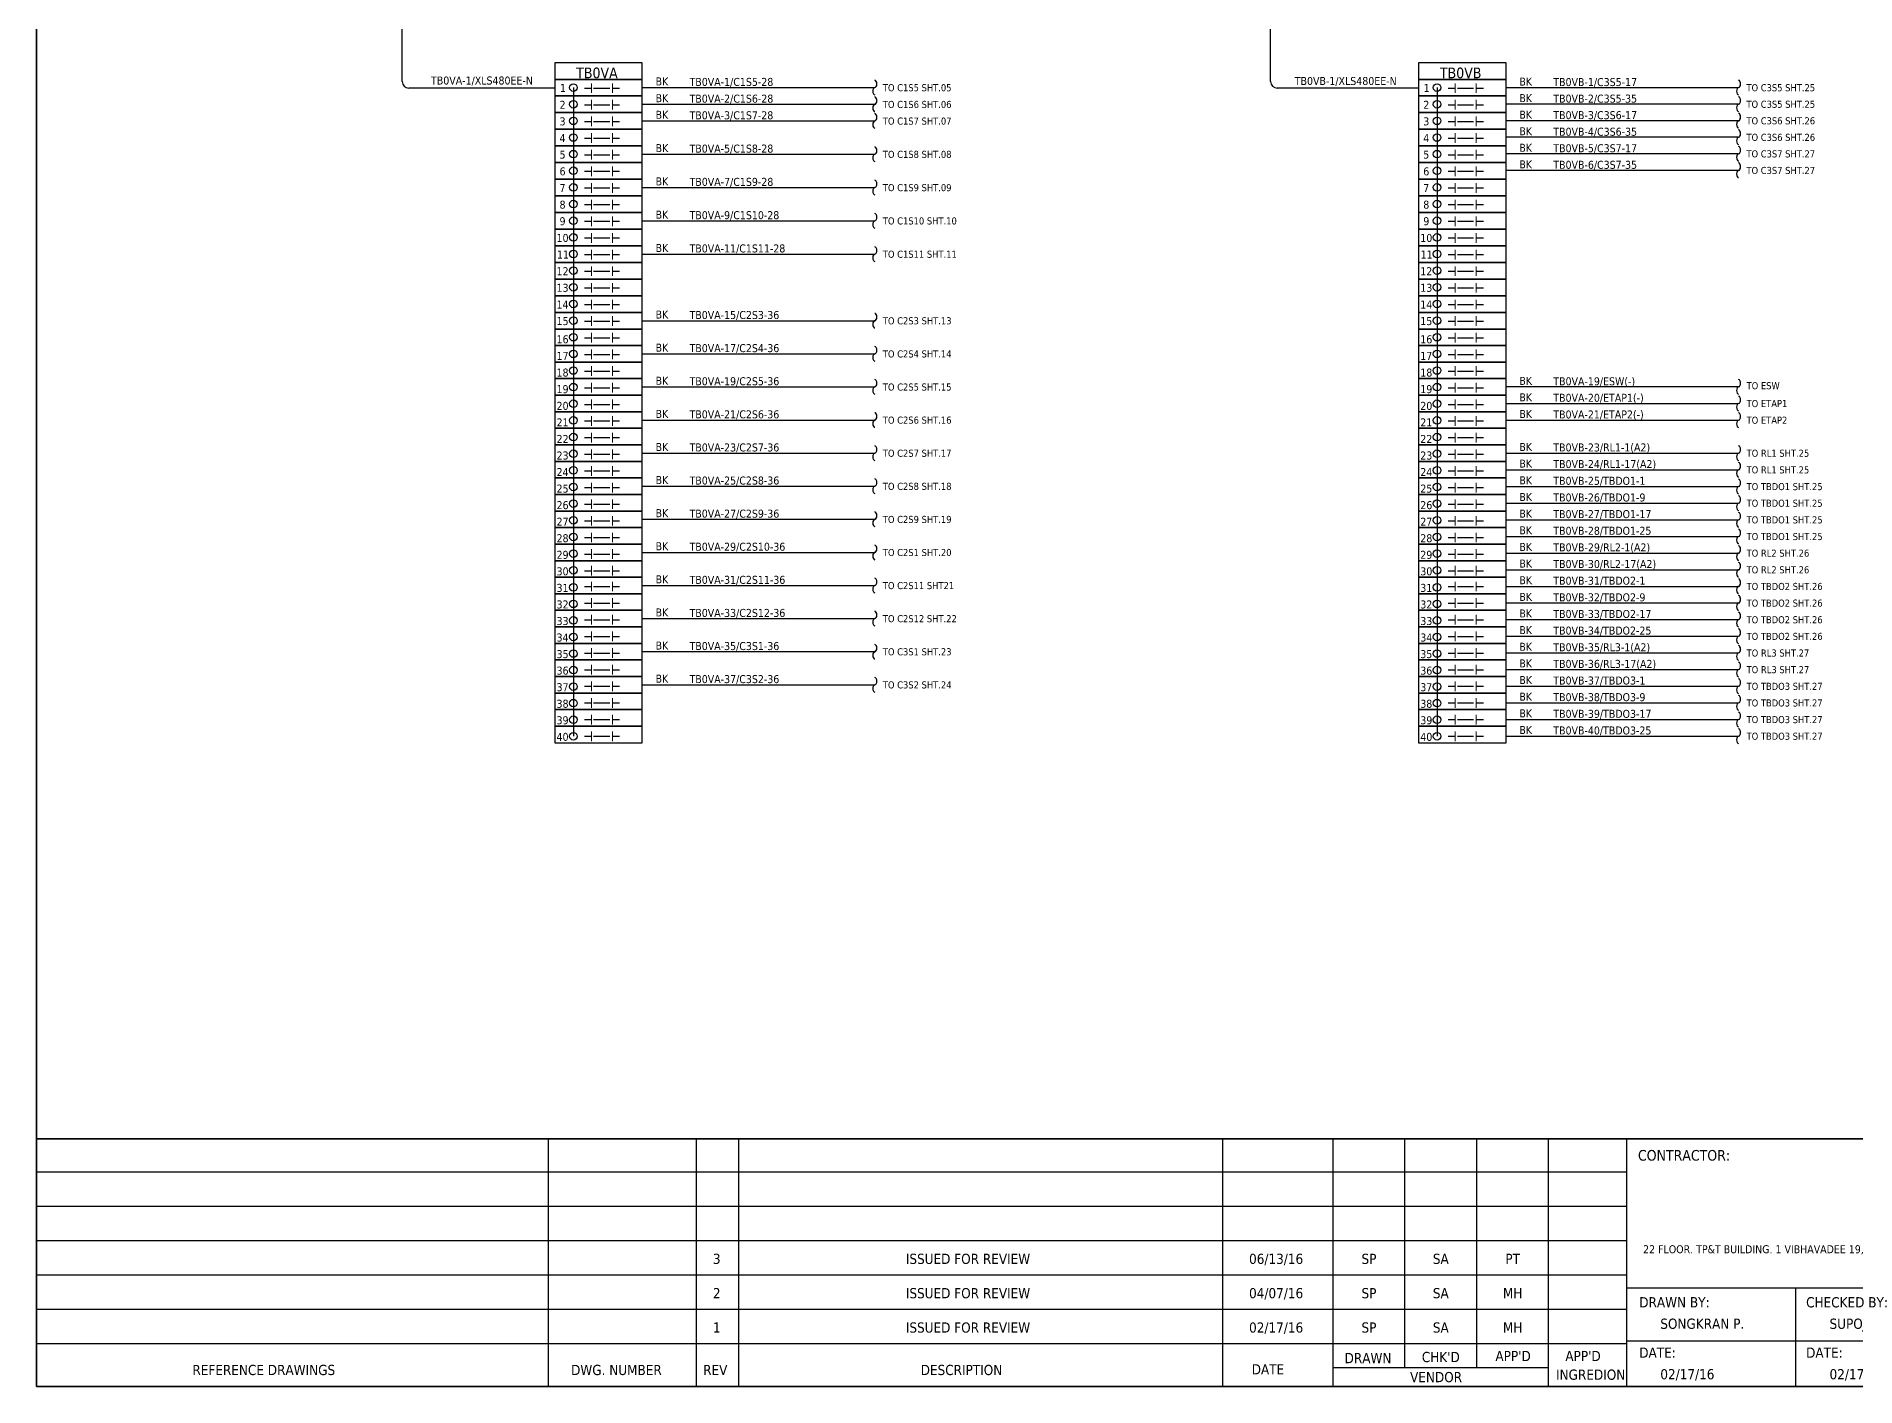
# Model space of a CAD drawing. Header units: millimetres. Extents: x 0 to 1792788, y -13 to 262234.
# Drawn here: x 342246 to 395942, y 184534 to 224388 of the extents above; entities that cross this region are included whole.
import ezdxf
from ezdxf.enums import TextEntityAlignment as Align

# ---------------------------------------------------------------- set-up
doc = ezdxf.new("R2010")
doc.units = ezdxf.units.MM
for name, color, linetype, lineweight in [('GT_1', 9, 'Continuous', 25), ('HELPPOINT', 7, 'Continuous', 25), ('MEMBER', 7, 'Continuous', 25), ('power', 7, 'Continuous', 25)]:
    doc.layers.add(name, color=color, linetype=linetype, lineweight=lineweight)
doc.styles.add('Tahoma', font='')
doc.styles.get('Tahoma').set_extended_font_data('Tahoma')

# ---------------------------------------------------------------- blocks, each defined once
blk = doc.blocks.new('TPA')
at = {"layer": 'GT_1', "color": 4, "ltscale": 25.4}
for p, q in [((14309938, 12749437), (14309938, 12757755)), ((14314900, 12749437), (14314900, 12757755)), ((14316319, 12749437), (14316319, 12757755)), ((14332560, 12749437), (14332560, 12757755)), ((14336263, 12749437), (14336263, 12757755)), ((14338674, 12750067), (14338674, 12757755)), ((14341086, 12750068), (14341086, 12757756)), ((14343490, 12749437), (14343490, 12757755)), ((14346116, 12749437), (14346116, 12757755)), ((14346116, 12756634), (14292753, 12756634)), ((14346116, 12755485), (14292753, 12755485)), ((14346116, 12754332), (14292753, 12754332)), ((14346116, 12753180), (14292753, 12753180)), ((14368833, 12752737), (14346116, 12752737)), ((14351795, 12749437), (14351795, 12752737)), ((14346116, 12752028), (14292753, 12752028)), ((14346114, 12750875), (14292753, 12750875)), ((14368833, 12750964), (14346116, 12750964)), ((14343490, 12750067), (14336263, 12750067))]:
    blk.add_line(p, q, dxfattribs=at)
at = {"layer": 'HELPPOINT', "color": 4, "lineweight": 35, "ltscale": 25.4}
for p, q in [((14292753, 12749437), (14292753, 12827491)), ((14292753, 12749437), (14292753, 12827491)), ((14405128, 12749437), (14292753, 12749437)), ((14405128, 12749437), (14292753, 12749437))]:
    blk.add_line(p, q, dxfattribs=at)
at = {"layer": 'MEMBER', "color": 4, "lineweight": 35, "ltscale": 25.4}
blk.add_line((14292753, 12757755), (14405128, 12757755), dxfattribs=at)
blk.add_line((14292753, 12757755), (14405128, 12757755), dxfattribs=at)
at = {"color": 4, "insert": (14367280, 12754629), "char_height": 268.15, "attachment_point": 3, "style": 'Tahoma'}
blk.add_mtext('ROCKWELL AUTOMATION THAI CO.,LTD.\\P22 FLOOR. TP&T BUILDING. 1 VIBHAVADEE 19, VIBHAVADEE-RANGSIT RD. CHATUCHAK, CHATUCHAK, BANGKOK 10900 THAILAND\\PTEL +66 (0) 2936-1500 FAX +66 (0) 2936-1511', dxfattribs=at)
at = {"layer": 'MEMBER', "color": 4, "style": 'Tahoma'}
for s, height, p in [('CONTRACTOR:', 356.48, (14346493, 12757021)), ('DRAWN BY:', 342.8, (14346536, 12752097)), ('CHECKED BY:', 342.77, (14352135, 12752097)), ('SONGKRAN P.', 342.77, (14347243, 12751377)), ('SUPOJ A.', 342.8, (14352921, 12751377)), ('DATE:', 342.8, (14346536, 12750407)), ('DATE:', 342.8, (14352135, 12750407)), ('REFERENCE DRAWINGS', 342.77, (14297988, 12749826)), ('DWG. NUMBER', 342.77, (14310694, 12749826)), ('REV', 342.8, (14315126, 12749826)), ('DESCRIPTION', 342.77, (14322425, 12749826)), ('DATE', 342.8, (14333532, 12749847)), ('DRAWN', 342.8, (14336649, 12750224)), ("CHK'D", 342.8, (14339241, 12750260)), ("APP'D", 342.8, (14341710, 12750294)), ("APP'D", 342.8, (14344056, 12750294)), ('VENDOR', 342.8, (14338846, 12749586)), ('INGREDION', 342.8, (14343744, 12749668)), ('02/17/16', 342.8, (14347243, 12749683)), ('02/17/16', 342.8, (14352921, 12749683))]:
    blk.add_text(s, height=height, dxfattribs=at).set_placement(p)
for s, height, p in [('3', 343, (14315582, 12753726)), ('ISSUED FOR REVIEW', 342.77, (14324013, 12753726)), ('06/13/16', 342.8, (14334352, 12753726)), ('SP', 342.8, (14337466, 12753726)), ('SA', 342.8, (14339877, 12753726)), ('PT', 342.8, (14342288, 12753726)), ('2', 343, (14315582, 12752574)), ('ISSUED FOR REVIEW', 342.77, (14324013, 12752574)), ('04/07/16', 342.8, (14334352, 12752574)), ('SP', 342.8, (14337466, 12752574)), ('SA', 342.8, (14339877, 12752574)), ('MH', 342.8, (14342288, 12752574)), ('1', 343, (14315582, 12751421)), ('ISSUED FOR REVIEW', 342.77, (14324013, 12751421)), ('02/17/16', 342.8, (14334352, 12751421)), ('SP', 342.8, (14337466, 12751421)), ('SA', 342.8, (14339877, 12751421)), ('MH', 342.8, (14342288, 12751421))]:
    blk.add_text(s, height=height, dxfattribs=at).set_placement(p, align=Align.MIDDLE_CENTER)

msp = doc.modelspace()

# ---------------------------------------------------------------- linework, layer by layer
at = {"ltscale": 25.4}
for p, q in [((353045, 223057), (353045, 247037)), ((378676, 223057), (378676, 247037))]:
    msp.add_line(p, q, dxfattribs=at)
at = {"color": 7, "ltscale": 25.4}
for p, q in [((357544, 222861), (353241, 222861)), ((358422, 222861), (358629, 222861)), ((358694, 222861), (359168, 222861)), ((359252, 222861), (359459, 222861)), ((383038, 222861), (378872, 222861)), ((383916, 222861), (384123, 222861)), ((384189, 222861), (384663, 222861)), ((384746, 222861), (384954, 222861)), ((358422, 222370), (358629, 222370)), ((358694, 222370), (359168, 222370)), ((359252, 222370), (359459, 222370)), ((383916, 222370), (384123, 222370)), ((384189, 222370), (384663, 222370)), ((384746, 222370), (384954, 222370)), ((358422, 221878), (358629, 221878)), ((358694, 221878), (359168, 221878)), ((359252, 221878), (359459, 221878)), ((383916, 221878), (384123, 221878)), ((384189, 221878), (384663, 221878)), ((384746, 221878), (384954, 221878)), ((358422, 221387), (358629, 221387)), ((358694, 221387), (359168, 221387)), ((359252, 221387), (359459, 221387)), ((383916, 221387), (384123, 221387)), ((384189, 221387), (384663, 221387)), ((384746, 221387), (384954, 221387)), ((358422, 220896), (358629, 220896)), ((358694, 220896), (359168, 220896)), ((359252, 220896), (359459, 220896)), ((383916, 220896), (384123, 220896)), ((384189, 220896), (384663, 220896)), ((384746, 220896), (384954, 220896)), ((358422, 220405), (358629, 220405)), ((358694, 220405), (359168, 220405)), ((359252, 220405), (359459, 220405)), ((383916, 220405), (384123, 220405)), ((384189, 220405), (384663, 220405)), ((384746, 220405), (384954, 220405)), ((358422, 219913), (358629, 219913)), ((358694, 219913), (359168, 219913)), ((359252, 219913), (359459, 219913)), ((383916, 219913), (384123, 219913)), ((384189, 219913), (384663, 219913)), ((384746, 219913), (384954, 219913)), ((358422, 219422), (358629, 219422)), ((358694, 219422), (359168, 219422)), ((359252, 219422), (359459, 219422)), ((383916, 219422), (384123, 219422)), ((384189, 219422), (384663, 219422)), ((384746, 219422), (384954, 219422)), ((358422, 218931), (358629, 218931)), ((358694, 218931), (359168, 218931)), ((359252, 218931), (359459, 218931)), ((383916, 218931), (384123, 218931)), ((384189, 218931), (384663, 218931)), ((384746, 218931), (384954, 218931)), ((358422, 218440), (358629, 218440)), ((358694, 218440), (359168, 218440)), ((359252, 218440), (359459, 218440)), ((383916, 218440), (384123, 218440)), ((384189, 218440), (384663, 218440)), ((384746, 218440), (384954, 218440)), ((358422, 217948), (358629, 217948)), ((358694, 217948), (359168, 217948)), ((359252, 217948), (359459, 217948)), ((383916, 217948), (384123, 217948)), ((384189, 217948), (384663, 217948)), ((384746, 217948), (384954, 217948)), ((358422, 217457), (358629, 217457)), ((358422, 216966), (358629, 216966)), ((358694, 217457), (359168, 217457)), ((358694, 216966), (359168, 216966)), ((359252, 217457), (359459, 217457)), ((359252, 216966), (359459, 216966)), ((383916, 217457), (384123, 217457)), ((383916, 216966), (384123, 216966)), ((384189, 217457), (384663, 217457)), ((384189, 216966), (384663, 216966)), ((384746, 217457), (384954, 217457)), ((384746, 216966), (384954, 216966)), ((358422, 216475), (358629, 216475)), ((358694, 216475), (359168, 216475)), ((359252, 216475), (359459, 216475)), ((383916, 216475), (384123, 216475)), ((384189, 216475), (384663, 216475)), ((384746, 216475), (384954, 216475)), ((358422, 215984), (358629, 215984)), ((358694, 215984), (359168, 215984)), ((359252, 215984), (359459, 215984)), ((383916, 215984), (384123, 215984)), ((384189, 215984), (384663, 215984)), ((384746, 215984), (384954, 215984)), ((358422, 215492), (358629, 215492)), ((358694, 215492), (359168, 215492)), ((359252, 215492), (359459, 215492)), ((383916, 215492), (384123, 215492)), ((384189, 215492), (384663, 215492)), ((384746, 215492), (384954, 215492)), ((358422, 215001), (358629, 215001)), ((358694, 215001), (359168, 215001)), ((359252, 215001), (359459, 215001)), ((383916, 215001), (384123, 215001)), ((384189, 215001), (384663, 215001)), ((384746, 215001), (384954, 215001)), ((358422, 214510), (358629, 214510)), ((358694, 214510), (359168, 214510)), ((359252, 214510), (359459, 214510)), ((383916, 214510), (384123, 214510)), ((384189, 214510), (384663, 214510)), ((384746, 214510), (384954, 214510)), ((358422, 214019), (358629, 214019)), ((358694, 214019), (359168, 214019)), ((359252, 214019), (359459, 214019)), ((383916, 214019), (384123, 214019)), ((384189, 214019), (384663, 214019)), ((384746, 214019), (384954, 214019)), ((358422, 213527), (358629, 213527)), ((358694, 213527), (359168, 213527)), ((359252, 213527), (359459, 213527)), ((383916, 213527), (384123, 213527)), ((384189, 213527), (384663, 213527)), ((384746, 213527), (384954, 213527)), ((358422, 213036), (358629, 213036)), ((358694, 213036), (359168, 213036)), ((359252, 213036), (359459, 213036)), ((383916, 213036), (384123, 213036)), ((384189, 213036), (384663, 213036)), ((384746, 213036), (384954, 213036)), ((358422, 212545), (358629, 212545)), ((358694, 212545), (359168, 212545)), ((359252, 212545), (359459, 212545)), ((383916, 212545), (384123, 212545)), ((384189, 212545), (384663, 212545)), ((384746, 212545), (384954, 212545)), ((358422, 212054), (358629, 212054)), ((358694, 212054), (359168, 212054)), ((359252, 212054), (359459, 212054)), ((383916, 212054), (384123, 212054)), ((384189, 212054), (384663, 212054)), ((384746, 212054), (384954, 212054)), ((358422, 211562), (358629, 211562)), ((358422, 211071), (358629, 211071)), ((358694, 211562), (359168, 211562)), ((358694, 211071), (359168, 211071)), ((359252, 211562), (359459, 211562)), ((359252, 211071), (359459, 211071)), ((383916, 211562), (384123, 211562)), ((383916, 211071), (384123, 211071)), ((384189, 211562), (384663, 211562)), ((384189, 211071), (384663, 211071)), ((384746, 211562), (384954, 211562)), ((384746, 211071), (384954, 211071)), ((358422, 210580), (358629, 210580)), ((358694, 210580), (359168, 210580)), ((359252, 210580), (359459, 210580)), ((383916, 210580), (384123, 210580)), ((384189, 210580), (384663, 210580)), ((384746, 210580), (384954, 210580)), ((358422, 210089), (358629, 210089)), ((358694, 210089), (359168, 210089)), ((359252, 210089), (359459, 210089)), ((383916, 210089), (384123, 210089)), ((384189, 210089), (384663, 210089)), ((384746, 210089), (384954, 210089)), ((358422, 209598), (358629, 209598)), ((358694, 209598), (359168, 209598)), ((359252, 209598), (359459, 209598)), ((383916, 209598), (384123, 209598)), ((384189, 209598), (384663, 209598)), ((384746, 209598), (384954, 209598)), ((358422, 209106), (358629, 209106)), ((358694, 209106), (359168, 209106)), ((359252, 209106), (359459, 209106)), ((383916, 209106), (384123, 209106)), ((384189, 209106), (384663, 209106)), ((384746, 209106), (384954, 209106)), ((358422, 208615), (358629, 208615)), ((358694, 208615), (359168, 208615)), ((359252, 208615), (359459, 208615)), ((383916, 208615), (384123, 208615)), ((384189, 208615), (384663, 208615)), ((384746, 208615), (384954, 208615)), ((358422, 208152), (358629, 208152)), ((358694, 208152), (359168, 208152)), ((359252, 208152), (359459, 208152)), ((383916, 208152), (384123, 208152)), ((384189, 208152), (384663, 208152)), ((384746, 208152), (384954, 208152)), ((358422, 207660), (358629, 207660)), ((358694, 207660), (359168, 207660)), ((359252, 207660), (359459, 207660)), ((383916, 207660), (384123, 207660)), ((384189, 207660), (384663, 207660)), ((384746, 207660), (384954, 207660)), ((358422, 207169), (358629, 207169)), ((358694, 207169), (359168, 207169)), ((359252, 207169), (359459, 207169)), ((383916, 207169), (384123, 207169)), ((384189, 207169), (384663, 207169)), ((384746, 207169), (384954, 207169)), ((358422, 206678), (358629, 206678)), ((358694, 206678), (359168, 206678)), ((359252, 206678), (359459, 206678)), ((383916, 206678), (384123, 206678)), ((384189, 206678), (384663, 206678)), ((384746, 206678), (384954, 206678)), ((358422, 206187), (358629, 206187)), ((358422, 205695), (358629, 205695)), ((358694, 206187), (359168, 206187)), ((358694, 205695), (359168, 205695)), ((359252, 206187), (359459, 206187)), ((359252, 205695), (359459, 205695)), ((383916, 206187), (384123, 206187)), ((383916, 205695), (384123, 205695)), ((384189, 206187), (384663, 206187)), ((384189, 205695), (384663, 205695)), ((384746, 206187), (384954, 206187)), ((384746, 205695), (384954, 205695)), ((358422, 205204), (358629, 205204)), ((358694, 205204), (359168, 205204)), ((359252, 205204), (359459, 205204)), ((383916, 205204), (384123, 205204)), ((384189, 205204), (384663, 205204)), ((384746, 205204), (384954, 205204)), ((358422, 204713), (358629, 204713)), ((358694, 204713), (359168, 204713)), ((359252, 204713), (359459, 204713)), ((383916, 204713), (384123, 204713)), ((384189, 204713), (384663, 204713)), ((384746, 204713), (384954, 204713)), ((358422, 204222), (358629, 204222)), ((358694, 204222), (359168, 204222)), ((359252, 204222), (359459, 204222)), ((383916, 204222), (384123, 204222)), ((384189, 204222), (384663, 204222)), ((384746, 204222), (384954, 204222)), ((358422, 203730), (358629, 203730)), ((358694, 203730), (359168, 203730)), ((359252, 203730), (359459, 203730)), ((383916, 203730), (384123, 203730)), ((384189, 203730), (384663, 203730)), ((384746, 203730), (384954, 203730))]:
    msp.add_line(p, q, dxfattribs=at)
at = {"lineweight": 9, "ltscale": 25.4}
for p, q in [((358629, 222719), (358629, 223002)), ((359252, 222719), (359252, 223002)), ((384123, 222719), (384123, 223002)), ((384746, 222719), (384746, 223002)), ((358629, 222228), (358629, 222511)), ((359252, 222228), (359252, 222511)), ((384123, 222228), (384123, 222511)), ((384746, 222228), (384746, 222511)), ((358629, 221737), (358629, 222020)), ((359252, 221737), (359252, 222020)), ((384123, 221737), (384123, 222020)), ((384746, 221737), (384746, 222020)), ((358629, 221246), (358629, 221528)), ((359252, 221246), (359252, 221528)), ((384123, 221246), (384123, 221528)), ((384746, 221246), (384746, 221528)), ((358629, 220754), (358629, 221037)), ((359252, 220754), (359252, 221037)), ((384123, 220754), (384123, 221037)), ((384746, 220754), (384746, 221037)), ((358629, 220263), (358629, 220546)), ((359252, 220263), (359252, 220546)), ((384123, 220263), (384123, 220546)), ((384746, 220263), (384746, 220546)), ((358629, 219772), (358629, 220055)), ((359252, 219772), (359252, 220055)), ((384123, 219772), (384123, 220055)), ((384746, 219772), (384746, 220055)), ((358629, 219281), (358629, 219564)), ((359252, 219281), (359252, 219564)), ((384123, 219281), (384123, 219564)), ((384746, 219281), (384746, 219564)), ((358629, 218789), (358629, 219072)), ((358629, 218298), (358629, 218581)), ((359252, 218789), (359252, 219072)), ((359252, 218298), (359252, 218581)), ((384123, 218789), (384123, 219072)), ((384123, 218298), (384123, 218581)), ((384746, 218789), (384746, 219072)), ((384746, 218298), (384746, 218581)), ((358629, 217807), (358629, 218090)), ((359252, 217807), (359252, 218090)), ((384123, 217807), (384123, 218090)), ((384746, 217807), (384746, 218090)), ((358629, 217316), (358629, 217599)), ((359252, 217316), (359252, 217599)), ((384123, 217316), (384123, 217599)), ((384746, 217316), (384746, 217599)), ((358629, 216825), (358629, 217107)), ((359252, 216825), (359252, 217107)), ((384123, 216825), (384123, 217107)), ((384746, 216825), (384746, 217107)), ((358629, 216333), (358629, 216616)), ((359252, 216333), (359252, 216616)), ((384123, 216333), (384123, 216616)), ((384746, 216333), (384746, 216616)), ((358629, 215842), (358629, 216125)), ((359252, 215842), (359252, 216125)), ((384123, 215842), (384123, 216125)), ((384746, 215842), (384746, 216125)), ((358629, 215351), (358629, 215634)), ((359252, 215351), (359252, 215634)), ((384123, 215351), (384123, 215634)), ((384746, 215351), (384746, 215634)), ((358629, 214860), (358629, 215142)), ((359252, 214860), (359252, 215142)), ((384123, 214860), (384123, 215142)), ((384746, 214860), (384746, 215142)), ((358629, 214368), (358629, 214651)), ((359252, 214368), (359252, 214651)), ((384123, 214368), (384123, 214651)), ((384746, 214368), (384746, 214651)), ((358629, 213877), (358629, 214160)), ((359252, 213877), (359252, 214160)), ((384123, 213877), (384123, 214160)), ((384746, 213877), (384746, 214160)), ((358629, 213386), (358629, 213669)), ((358629, 212895), (358629, 213178)), ((359252, 213386), (359252, 213669)), ((359252, 212895), (359252, 213178)), ((384123, 213386), (384123, 213669)), ((384123, 212895), (384123, 213178)), ((384746, 213386), (384746, 213669)), ((384746, 212895), (384746, 213178)), ((358629, 212403), (358629, 212686)), ((359252, 212403), (359252, 212686)), ((384123, 212403), (384123, 212686)), ((384746, 212403), (384746, 212686)), ((358629, 211912), (358629, 212195)), ((359252, 211912), (359252, 212195)), ((384123, 211912), (384123, 212195)), ((384746, 211912), (384746, 212195)), ((358629, 211421), (358629, 211704)), ((359252, 211421), (359252, 211704)), ((384123, 211421), (384123, 211704)), ((384746, 211421), (384746, 211704)), ((358629, 210930), (358629, 211213)), ((359252, 210930), (359252, 211213)), ((384123, 210930), (384123, 211213)), ((384746, 210930), (384746, 211213)), ((358629, 210439), (358629, 210721)), ((359252, 210439), (359252, 210721)), ((384123, 210439), (384123, 210721)), ((384746, 210439), (384746, 210721)), ((358629, 209947), (358629, 210230)), ((359252, 209947), (359252, 210230)), ((384123, 209947), (384123, 210230)), ((384746, 209947), (384746, 210230)), ((358629, 209456), (358629, 209739)), ((359252, 209456), (359252, 209739)), ((384123, 209456), (384123, 209739)), ((384746, 209456), (384746, 209739)), ((358629, 208965), (358629, 209248)), ((359252, 208965), (359252, 209248)), ((384123, 208965), (384123, 209248)), ((384746, 208965), (384746, 209248)), ((358629, 208474), (358629, 208756)), ((359252, 208474), (359252, 208756)), ((384123, 208474), (384123, 208756)), ((384746, 208474), (384746, 208756)), ((358629, 208010), (358629, 208293)), ((359252, 208010), (359252, 208293)), ((384123, 208010), (384123, 208293)), ((384746, 208010), (384746, 208293)), ((358629, 207519), (358629, 207802)), ((358629, 207028), (358629, 207310)), ((359252, 207519), (359252, 207802)), ((359252, 207028), (359252, 207310)), ((384123, 207519), (384123, 207802)), ((384123, 207028), (384123, 207310)), ((384746, 207519), (384746, 207802)), ((384746, 207028), (384746, 207310)), ((358629, 206536), (358629, 206819)), ((359252, 206536), (359252, 206819)), ((384123, 206536), (384123, 206819)), ((384746, 206536), (384746, 206819)), ((358629, 206045), (358629, 206328)), ((359252, 206045), (359252, 206328)), ((384123, 206045), (384123, 206328)), ((384746, 206045), (384746, 206328)), ((358629, 205554), (358629, 205837)), ((359252, 205554), (359252, 205837)), ((384123, 205554), (384123, 205837)), ((384746, 205554), (384746, 205837)), ((358629, 205063), (358629, 205346)), ((359252, 205063), (359252, 205346)), ((384123, 205063), (384123, 205346)), ((384746, 205063), (384746, 205346)), ((358629, 204572), (358629, 204854)), ((359252, 204572), (359252, 204854)), ((384123, 204572), (384123, 204854)), ((384746, 204572), (384746, 204854)), ((358629, 204080), (358629, 204363)), ((359252, 204080), (359252, 204363)), ((384123, 204080), (384123, 204363)), ((384746, 204080), (384746, 204363)), ((358629, 203589), (358629, 203872)), ((359252, 203589), (359252, 203872)), ((384123, 203589), (384123, 203872)), ((384746, 203589), (384746, 203872))]:
    msp.add_line(p, q, dxfattribs=at)
at = {"color": 7, "ltscale": 25.4}
for points in [[(357544, 223120), (360129, 223120), (360129, 223611), (357544, 223611)], [(383038, 223120), (385624, 223120), (385624, 223611), (383038, 223611)], [(357544, 222629), (360129, 222629), (360129, 223120), (357544, 223120)], [(383038, 222629), (385624, 222629), (385624, 223120), (383038, 223120)], [(357544, 222137), (360129, 222137), (360129, 222629), (357544, 222629)], [(383038, 222137), (385624, 222137), (385624, 222629), (383038, 222629)], [(357544, 221646), (360129, 221646), (360129, 222137), (357544, 222137)], [(383038, 221646), (385624, 221646), (385624, 222137), (383038, 222137)], [(357544, 221155), (360129, 221155), (360129, 221646), (357544, 221646)], [(383038, 221155), (385624, 221155), (385624, 221646), (383038, 221646)], [(357544, 220664), (360129, 220664), (360129, 221155), (357544, 221155)], [(383038, 220664), (385624, 220664), (385624, 221155), (383038, 221155)], [(357544, 220173), (360129, 220173), (360129, 220664), (357544, 220664)], [(357544, 219681), (360129, 219681), (360129, 220173), (357544, 220173)], [(383038, 220173), (385624, 220173), (385624, 220664), (383038, 220664)], [(383038, 219681), (385624, 219681), (385624, 220173), (383038, 220173)], [(357544, 219190), (360129, 219190), (360129, 219681), (357544, 219681)], [(383038, 219190), (385624, 219190), (385624, 219681), (383038, 219681)], [(357544, 218699), (360129, 218699), (360129, 219190), (357544, 219190)], [(383038, 218699), (385624, 218699), (385624, 219190), (383038, 219190)], [(357544, 218208), (360129, 218208), (360129, 218699), (357544, 218699)], [(383038, 218208), (385624, 218208), (385624, 218699), (383038, 218699)], [(357544, 217716), (360129, 217716), (360129, 218208), (357544, 218208)], [(383038, 217716), (385624, 217716), (385624, 218208), (383038, 218208)], [(357544, 217225), (360129, 217225), (360129, 217716), (357544, 217716)], [(383038, 217225), (385624, 217225), (385624, 217716), (383038, 217716)], [(357544, 216734), (360129, 216734), (360129, 217225), (357544, 217225)], [(383038, 216734), (385624, 216734), (385624, 217225), (383038, 217225)], [(357544, 216243), (360129, 216243), (360129, 216734), (357544, 216734)], [(383038, 216243), (385624, 216243), (385624, 216734), (383038, 216734)], [(357544, 215751), (360129, 215751), (360129, 216243), (357544, 216243)], [(383038, 215751), (385624, 215751), (385624, 216243), (383038, 216243)], [(357544, 215263), (360129, 215263), (360129, 215751), (357544, 215751)], [(383038, 215263), (385624, 215263), (385624, 215751), (383038, 215751)], [(357544, 214775), (360129, 214775), (360129, 215263), (357544, 215263)], [(383038, 214775), (385624, 214775), (385624, 215263), (383038, 215263)], [(357544, 214286), (360129, 214286), (360129, 214775), (357544, 214775)], [(357544, 213798), (360129, 213798), (360129, 214286), (357544, 214286)], [(383038, 214286), (385624, 214286), (385624, 214775), (383038, 214775)], [(383038, 213798), (385624, 213798), (385624, 214286), (383038, 214286)], [(357544, 213309), (360129, 213309), (360129, 213798), (357544, 213798)], [(383038, 213309), (385624, 213309), (385624, 213798), (383038, 213798)], [(357544, 212821), (360129, 212821), (360129, 213309), (357544, 213309)], [(383038, 212821), (385624, 212821), (385624, 213309), (383038, 213309)], [(357544, 212332), (360129, 212332), (360129, 212821), (357544, 212821)], [(383038, 212332), (385624, 212332), (385624, 212821), (383038, 212821)], [(357544, 211844), (360129, 211844), (360129, 212332), (357544, 212332)], [(383038, 211844), (385624, 211844), (385624, 212332), (383038, 212332)], [(357544, 211355), (360129, 211355), (360129, 211844), (357544, 211844)], [(383038, 211355), (385624, 211355), (385624, 211844), (383038, 211844)], [(357544, 210867), (360129, 210867), (360129, 211355), (357544, 211355)], [(383038, 210867), (385624, 210867), (385624, 211355), (383038, 211355)], [(357544, 210378), (360129, 210378), (360129, 210867), (357544, 210867)], [(383038, 210378), (385624, 210378), (385624, 210867), (383038, 210867)], [(357544, 209890), (360129, 209890), (360129, 210378), (357544, 210378)], [(383038, 209890), (385624, 209890), (385624, 210378), (383038, 210378)], [(357544, 209402), (360129, 209402), (360129, 209890), (357544, 209890)], [(383038, 209402), (385624, 209402), (385624, 209890), (383038, 209890)], [(357544, 208913), (360129, 208913), (360129, 209402), (357544, 209402)], [(357544, 208425), (360129, 208425), (360129, 208913), (357544, 208913)], [(383038, 208913), (385624, 208913), (385624, 209402), (383038, 209402)], [(383038, 208425), (385624, 208425), (385624, 208913), (383038, 208913)], [(357544, 207936), (360129, 207936), (360129, 208425), (357544, 208425)], [(383038, 207936), (385624, 207936), (385624, 208425), (383038, 208425)], [(357544, 207448), (360129, 207448), (360129, 207936), (357544, 207936)], [(383038, 207448), (385624, 207448), (385624, 207936), (383038, 207936)], [(357544, 206959), (360129, 206959), (360129, 207448), (357544, 207448)], [(383038, 206959), (385624, 206959), (385624, 207448), (383038, 207448)], [(357544, 206471), (360129, 206471), (360129, 206959), (357544, 206959)], [(383038, 206471), (385624, 206471), (385624, 206959), (383038, 206959)], [(357544, 205982), (360129, 205982), (360129, 206471), (357544, 206471)], [(383038, 205982), (385624, 205982), (385624, 206471), (383038, 206471)], [(357544, 205494), (360129, 205494), (360129, 205982), (357544, 205982)], [(383038, 205494), (385624, 205494), (385624, 205982), (383038, 205982)], [(357544, 205005), (360129, 205005), (360129, 205494), (357544, 205494)], [(383038, 205005), (385624, 205005), (385624, 205494), (383038, 205494)], [(357544, 204517), (360129, 204517), (360129, 205005), (357544, 205005)], [(383038, 204517), (385624, 204517), (385624, 205005), (383038, 205005)], [(357544, 204029), (360129, 204029), (360129, 204517), (357544, 204517)], [(383038, 204029), (385624, 204029), (385624, 204517), (383038, 204517)], [(357544, 203540), (360129, 203540), (360129, 204029), (357544, 204029)], [(383038, 203540), (385624, 203540), (385624, 204029), (383038, 204029)]]:
    msp.add_lwpolyline(points, close=True, dxfattribs=at)
at = {"ltscale": 25.4}
for centre in [(353241, 223057), (378872, 223057)]:
    msp.add_arc(centre, 196, 180, 270, dxfattribs=at)
at = {"layer": 'power', "color": 3, "ltscale": 25.4}
for p, q in [((358095, 222877), (358095, 203730)), ((383589, 222877), (383589, 203730))]:
    msp.add_line(p, q, dxfattribs=at)
at = {"layer": 'power', "color": 7, "ltscale": 25.4}
for p, q in [((360129, 222877), (366993, 222877)), ((392487, 222874), (385624, 222874)), ((360129, 222383), (366993, 222383)), ((392487, 222386), (385624, 222386)), ((360129, 221892), (366993, 221892)), ((392487, 221897), (385624, 221897)), ((392487, 221409), (385624, 221409)), ((360129, 220909), (366993, 220909)), ((392487, 220921), (385624, 220921)), ((392487, 220432), (385624, 220432)), ((360129, 219927), (366993, 219927)), ((360129, 218944), (366993, 218944)), ((360129, 217962), (366993, 217962)), ((360129, 215997), (366993, 215997)), ((360129, 215019), (366993, 215019)), ((360129, 214042), (366993, 214042)), ((392487, 214042), (385624, 214042)), ((385624, 213553), (392487, 213553)), ((360129, 213065), (366993, 213065)), ((385624, 213062), (392487, 213062)), ((360129, 212088), (366993, 212088)), ((385624, 212088), (392487, 212088)), ((385624, 211597), (392487, 211597)), ((360129, 211111), (366993, 211111)), ((385624, 211103), (392487, 211103)), ((385624, 210612), (392487, 210612)), ((360129, 210134), (366993, 210134)), ((385624, 210120), (392487, 210120)), ((385624, 209629), (392487, 209629)), ((360129, 209157), (366993, 209157)), ((385624, 209138), (392487, 209138)), ((385624, 208647), (392487, 208647)), ((360129, 208180), (366993, 208180)), ((385624, 208155), (392487, 208155)), ((385624, 207664), (392487, 207664)), ((360129, 207203), (366993, 207203)), ((385624, 207173), (392487, 207173)), ((360129, 206227), (366993, 206227)), ((385624, 206682), (392487, 206682)), ((385624, 206191), (392487, 206191)), ((385624, 205699), (392487, 205699)), ((360129, 205250), (366993, 205250)), ((385624, 205208), (392487, 205208)), ((385624, 204717), (392487, 204717)), ((385624, 204226), (392487, 204226)), ((385624, 203734), (392487, 203734))]:
    msp.add_line(p, q, dxfattribs=at)
at = {"layer": 'power', "color": 3, "ltscale": 25.4}
for centre in [(358095, 222877), (383589, 222877), (358095, 222386), (383589, 222386), (358095, 221895), (383589, 221895), (358095, 221403), (383589, 221403), (358095, 220912), (383589, 220912), (358095, 220421), (383589, 220421), (358095, 219930), (383589, 219930), (358095, 219438), (383589, 219438), (358095, 218947), (358095, 218456), (383589, 218947), (383589, 218456), (358095, 217965), (383589, 217965), (358095, 217474), (383589, 217474), (358095, 216982), (383589, 216982), (358095, 216491), (383589, 216491), (358095, 216000), (383589, 216000), (358095, 215509), (383589, 215509), (358095, 215017), (383589, 215017), (358095, 214526), (383589, 214526), (358095, 214035), (383589, 214035), (358095, 213544), (383589, 213544), (358095, 213052), (358095, 212561), (383589, 213052), (383589, 212561), (358095, 212070), (383589, 212070), (358095, 211579), (383589, 211579), (358095, 211088), (383589, 211088), (358095, 210596), (383589, 210596), (358095, 210105), (383589, 210105), (358095, 209614), (383589, 209614), (358095, 209123), (383589, 209123), (358095, 208631), (383589, 208631)]:
    msp.add_circle(centre, 112, dxfattribs=at)
at = {"layer": 'power', "color": 3, "linetype": 'Continuous', "ltscale": 25.4}
for centre in [(358095, 208126), (383589, 208126), (358095, 207638), (383589, 207638), (358095, 207149), (358095, 206661), (383589, 207149), (383589, 206661), (358095, 206172), (383589, 206172), (358095, 205684), (383589, 205684), (358095, 205196), (383589, 205196), (358095, 204707), (383589, 204707), (358095, 204219), (383589, 204219), (358095, 203730), (383589, 203730)]:
    msp.add_circle(centre, 112, dxfattribs=at)
at = {"layer": 'power', "color": 7, "ltscale": 25.4}
for centre, major_axis in [((366993, 222769), (0, -108)), ((366993, 222985), (0, 108)), ((392487, 222769), (0, -108)), ((392487, 222985), (0, 108)), ((366993, 222275), (0, -108)), ((366993, 222491), (0, 108)), ((392487, 222281), (0, -108)), ((392487, 222496), (0, 108)), ((366993, 221784), (0, -108)), ((366993, 222000), (0, 108)), ((392487, 221792), (0, -108)), ((392487, 222008), (0, 108)), ((392487, 221304), (0, -108)), ((392487, 221519), (0, 108)), ((366993, 220802), (0, -108)), ((366993, 221017), (0, 108)), ((392487, 220816), (0, -108)), ((392487, 221031), (0, 108)), ((392487, 220327), (0, -108)), ((392487, 220543), (0, 108)), ((366993, 219819), (0, -108)), ((366993, 220035), (0, 108)), ((366993, 219052), (0, 108)), ((366993, 218837), (0, -108)), ((366993, 218070), (0, 108)), ((366993, 217854), (0, -108)), ((366993, 215889), (0, -108)), ((366993, 216105), (0, 108)), ((366993, 214911), (0, -108)), ((366993, 215127), (0, 108)), ((366993, 214150), (0, 108)), ((392487, 214152), (0, 108)), ((366993, 213934), (0, -108)), ((392487, 213937), (0, -108)), ((392487, 213661), (0, 108)), ((366993, 213173), (0, 108)), ((392487, 213446), (0, -108)), ((392487, 213170), (0, 108)), ((366993, 212957), (0, -108)), ((392487, 212954), (0, -108)), ((366993, 212196), (0, 108)), ((392487, 212196), (0, 108)), ((366993, 211980), (0, -108)), ((392487, 211980), (0, -108)), ((392487, 211489), (0, -108)), ((392487, 211705), (0, 108)), ((366993, 211003), (0, -108)), ((366993, 211219), (0, 108)), ((392487, 210995), (0, -108)), ((392487, 211211), (0, 108)), ((392487, 210504), (0, -108)), ((392487, 210719), (0, 108)), ((366993, 210026), (0, -108)), ((366993, 210242), (0, 108)), ((392487, 210013), (0, -108)), ((392487, 210228), (0, 108)), ((392487, 209521), (0, -108)), ((392487, 209737), (0, 108)), ((366993, 209050), (0, -108)), ((366993, 209265), (0, 108)), ((392487, 209030), (0, -108)), ((392487, 209246), (0, 108)), ((366993, 208288), (0, 108)), ((392487, 208539), (0, -108)), ((392487, 208754), (0, 108)), ((392487, 208263), (0, 108)), ((366993, 208073), (0, -108)), ((392487, 208048), (0, -108)), ((392487, 207772), (0, 108)), ((366993, 207311), (0, 108)), ((392487, 207556), (0, -108)), ((392487, 207281), (0, 108)), ((366993, 207096), (0, -108)), ((392487, 207065), (0, -108)), ((392487, 206789), (0, 108)), ((366993, 206119), (0, -108)), ((366993, 206334), (0, 108)), ((392487, 206574), (0, -108)), ((392487, 206298), (0, 108)), ((392487, 206083), (0, -108)), ((392487, 205592), (0, -108)), ((392487, 205807), (0, 108)), ((366993, 205142), (0, -108)), ((366993, 205357), (0, 108)), ((392487, 205100), (0, -108)), ((392487, 205316), (0, 108)), ((392487, 204609), (0, -108)), ((392487, 204825), (0, 108)), ((392487, 204118), (0, -108)), ((392487, 204333), (0, 108)), ((392487, 203627), (0, -108)), ((392487, 203842), (0, 108))]:
    msp.add_ellipse(centre, major_axis=major_axis, ratio=0.550167, start_param=3.141593, end_param=6.283185, dxfattribs=at)

# ---------------------------------------------------------------- block references
at = {"xscale": 0.8796480001183227, "yscale": 0.8796480000019073, "zscale": 0.8796480001183227}
msp.add_blockref('TPA', (-12230346, -11030484), dxfattribs=at)

# ---------------------------------------------------------------- texts
at = {"layer": 'power', "color": 7, "style": 'Tahoma'}
for s, height, p in [('TB0VA', 314.9, (358791, 223310)), ('TB0VB', 314.9, (384285, 223310)), ('1', 236, (357787, 222863)), ('1', 236, (383281, 222863)), ('2', 236, (357776, 222369)), ('2', 236, (383270, 222369)), ('3', 236, (357776, 221880)), ('3', 236, (383270, 221880)), ('4', 236, (357776, 221386)), ('4', 236, (383270, 221386)), ('5', 236, (357776, 220898)), ('5', 236, (383270, 220898)), ('6', 236, (357776, 220404)), ('6', 236, (383270, 220404)), ('7', 236, (357776, 219915)), ('7', 236, (383270, 219915)), ('8', 236, (357776, 219421)), ('8', 236, (383270, 219421)), ('10', 236.2, (357776, 218439)), ('9', 236, (357776, 218933)), ('10', 236.2, (383270, 218439)), ('9', 236, (383270, 218933)), ('11', 236.2, (357787, 217950)), ('11', 236.2, (383281, 217950)), ('12', 236.2, (357776, 217456)), ('12', 236.2, (383270, 217456)), ('13', 236.2, (357776, 216968)), ('13', 236.2, (383270, 216968)), ('14', 236.2, (357776, 216474)), ('14', 236.2, (383270, 216474)), ('15', 236.2, (357776, 215985)), ('15', 236.2, (383270, 215985)), ('16', 236.2, (357776, 215447)), ('16', 236.2, (383270, 215447)), ('17', 236.2, (357776, 214958)), ('17', 236.2, (383270, 214958)), ('18', 236.2, (357776, 214465)), ('18', 236.2, (383270, 214465)), ('19', 236.2, (357776, 213976)), ('19', 236.2, (383270, 213976)), ('20', 236.2, (357776, 213482)), ('20', 236.2, (383270, 213482)), ('21', 236.2, (357776, 212994)), ('21', 236.2, (383270, 212994)), ('22', 236.2, (357776, 212505)), ('23', 236.2, (357776, 212017)), ('22', 236.2, (383270, 212505)), ('23', 236.2, (383270, 212017)), ('24', 236.2, (357776, 211528)), ('24', 236.2, (383270, 211528)), ('25', 236.2, (357776, 211040)), ('25', 236.2, (383270, 211040)), ('26', 236.2, (357776, 210552)), ('26', 236.2, (383270, 210552)), ('27', 236.2, (357776, 210063)), ('27', 236.2, (383270, 210063)), ('28', 236.2, (357776, 209575)), ('28', 236.2, (383270, 209575)), ('29', 236.2, (357776, 209086)), ('29', 236.2, (383270, 209086)), ('30', 236.2, (357776, 208598)), ('30', 236.2, (383270, 208598)), ('31', 236.2, (357776, 208109)), ('31', 236.2, (383270, 208109)), ('32', 236.2, (357776, 207621)), ('32', 236.2, (383270, 207621)), ('33', 236.2, (357776, 207132)), ('34', 236.2, (357776, 206644)), ('33', 236.2, (383270, 207132)), ('34', 236.2, (383270, 206644)), ('35', 236.2, (357776, 206155)), ('35', 236.2, (383270, 206155)), ('36', 236.2, (357776, 205667)), ('36', 236.2, (383270, 205667)), ('37', 236.2, (357776, 205178)), ('37', 236.2, (383270, 205178)), ('38', 236.2, (357776, 204690)), ('38', 236.2, (383270, 204690)), ('39', 236.2, (357776, 204202)), ('39', 236.2, (383270, 204202)), ('40', 236.2, (357776, 203713)), ('40', 236.2, (383270, 203713))]:
    msp.add_text(s, height=height, dxfattribs=at).set_placement(p, align=Align.MIDDLE_CENTER)
for s, p in [('TB0VA-1/XLS480EE-N', (356901, 222967)), ('TB0VB-1/XLS480EE-N', (382396, 222954))]:
    msp.add_text(s, height=236.17, dxfattribs=at).set_placement(p, align=Align.RIGHT)
for s, height, p in [('BK', 236.2, (360522, 222940)), ('TB0VA-1/C1S5-28', 236.17, (361524, 222926)), ('TO C1S5 SHT.05', 208.82, (367230, 222769)), ('BK', 236.2, (386017, 222936)), ('TB0VB-1/C3S5-17', 236.17, (387019, 222922)), ('TO C3S5 SHT.25', 208.82, (392720, 222769)), ('BK', 236.2, (360522, 222446)), ('TB0VA-2/C1S6-28', 236.17, (361524, 222432)), ('TO C1S6 SHT.06', 208.82, (367230, 222275)), ('BK', 236.2, (386017, 222447)), ('TB0VB-2/C3S5-35', 236.17, (387019, 222433)), ('TO C3S5 SHT.25', 208.82, (392720, 222281)), ('BK', 236.2, (360522, 221955)), ('TB0VA-3/C1S7-28', 236.17, (361524, 221941)), ('TO C1S7 SHT.07', 208.82, (367230, 221784)), ('BK', 236.2, (386017, 221959)), ('TB0VB-3/C3S6-17', 236.17, (387019, 221945)), ('TO C3S6 SHT.26', 208.82, (392720, 221792)), ('BK', 236.2, (386017, 221470)), ('TB0VB-4/C3S6-35', 236.17, (387019, 221456)), ('TO C3S6 SHT.26', 208.82, (392720, 221304)), ('BK', 236.2, (360522, 220972)), ('TB0VA-5/C1S8-28', 236.17, (361524, 220958)), ('TO C1S8 SHT.08', 208.82, (367230, 220802)), ('BK', 236.2, (386017, 220982)), ('BK', 236.2, (386017, 220493)), ('TB0VB-5/C3S7-17', 236.17, (387019, 220968)), ('TB0VB-6/C3S7-35', 236.17, (387019, 220480)), ('TO C3S7 SHT.27', 208.82, (392720, 220816)), ('BK', 236.2, (360522, 219990)), ('TB0VA-7/C1S9-28', 236.17, (361524, 219976)), ('TO C3S7 SHT.27', 208.82, (392720, 220327)), ('TO C1S9 SHT.09', 208.82, (367230, 219819)), ('BK', 236.2, (360522, 219007)), ('TB0VA-9/C1S10-28', 236.17, (361524, 218993)), ('TO C1S10 SHT.10', 208.82, (367230, 218837)), ('BK', 236.2, (360522, 218025)), ('TB0VA-11/C1S11-28', 236.17, (361524, 218011)), ('TO C1S11 SHT.11', 208.82, (367230, 217854)), ('BK', 236.2, (360522, 216060)), ('TB0VA-15/C2S3-36', 236.17, (361524, 216046)), ('TO C2S3 SHT.13', 208.82, (367230, 215889)), ('BK', 236.2, (360522, 215082)), ('TB0VA-17/C2S4-36', 236.17, (361524, 215068)), ('TO C2S4 SHT.14', 208.82, (367230, 214911)), ('BK', 236.2, (360522, 214105)), ('TB0VA-19/C2S5-36', 236.17, (361524, 214091)), ('BK', 236.2, (386017, 214103)), ('TB0VA-19/ESW(-)', 236.17, (387019, 214089)), ('TO C2S5 SHT.15', 208.82, (367230, 213934)), ('BK', 236.2, (386017, 213616)), ('TB0VA-20/ETAP1(-)', 236.17, (387019, 213602)), ('TO ESW', 208.8, (392724, 213974)), ('BK', 236.2, (360522, 213128)), ('TB0VA-21/C2S6-36', 236.17, (361524, 213114)), ('BK', 236.2, (386017, 213125)), ('TB0VA-21/ETAP2(-)', 236.17, (387019, 213111)), ('TO ETAP1', 208.8, (392724, 213446)), ('TO C2S6 SHT.16', 208.82, (367230, 212957)), ('TO ETAP2', 208.8, (392724, 212954)), ('BK', 236.2, (360522, 212151)), ('TB0VA-23/C2S7-36', 236.17, (361524, 212137)), ('TO C2S7 SHT.17', 208.82, (367230, 211980)), ('BK', 236.2, (386017, 212151)), ('TB0VB-23/RL1-1(A2)', 236.17, (387019, 212137)), ('TO RL1 SHT.25', 208.82, (392724, 211980)), ('BK', 236.2, (386017, 211660)), ('TB0VB-24/RL1-17(A2)', 236.17, (387019, 211646)), ('TO RL1 SHT.25', 208.82, (392724, 211489)), ('BK', 236.2, (360522, 211174)), ('TB0VA-25/C2S8-36', 236.17, (361524, 211160)), ('TO C2S8 SHT.18', 208.82, (367230, 211003)), ('BK', 236.2, (386017, 211166)), ('TB0VB-25/TBDO1-1', 236.17, (387019, 211152)), ('TO TBDO1 SHT.25', 208.82, (392724, 210995)), ('BK', 236.2, (386017, 210674)), ('TB0VB-26/TBDO1-9', 236.17, (387019, 210660)), ('TO TBDO1 SHT.25', 208.82, (392724, 210504)), ('BK', 236.2, (360522, 210197)), ('TB0VA-27/C2S9-36', 236.17, (361524, 210183)), ('TO C2S9 SHT.19', 208.82, (367230, 210026)), ('BK', 236.2, (386017, 210183)), ('TB0VB-27/TBDO1-17', 236.17, (387019, 210169)), ('TO TBDO1 SHT.25', 208.82, (392724, 210013)), ('BK', 236.2, (360522, 209220)), ('TB0VA-29/C2S10-36', 236.17, (361524, 209206)), ('BK', 236.2, (386017, 209692)), ('BK', 236.2, (386017, 209201)), ('TB0VB-28/TBDO1-25', 236.17, (387019, 209678)), ('TB0VB-29/RL2-1(A2)', 236.17, (387019, 209187)), ('TO TBDO1 SHT.25', 208.82, (392724, 209521)), ('TO C2S1 SHT.20', 208.82, (367230, 209050)), ('BK', 236.2, (386017, 208709)), ('TB0VB-30/RL2-17(A2)', 236.17, (387019, 208696)), ('TO RL2 SHT.26', 208.82, (392724, 209030)), ('BK', 236.2, (360522, 208243)), ('TB0VA-31/C2S11-36', 236.17, (361524, 208229)), ('BK', 236.2, (386017, 208218)), ('TB0VB-31/TBDO2-1', 236.17, (387019, 208204)), ('TO RL2 SHT.26', 208.82, (392724, 208539)), ('TO C2S11 SHT21', 208.82, (367230, 208073)), ('BK', 236.2, (386017, 207727)), ('TB0VB-32/TBDO2-9', 236.17, (387019, 207713)), ('TO TBDO2 SHT.26', 208.82, (392724, 208048)), ('BK', 236.2, (360522, 207266)), ('TB0VA-33/C2S12-36', 236.17, (361524, 207252)), ('TO C2S12 SHT.22', 208.82, (367230, 207096)), ('BK', 236.2, (386017, 207236)), ('TB0VB-33/TBDO2-17', 236.17, (387019, 207222)), ('TO TBDO2 SHT.26', 208.82, (392724, 207556)), ('TO TBDO2 SHT.26', 208.82, (392724, 207065)), ('BK', 236.2, (386017, 206745)), ('TB0VB-34/TBDO2-25', 236.17, (387019, 206731)), ('TO TBDO2 SHT.26', 208.82, (392724, 206574)), ('BK', 236.2, (360522, 206289)), ('TB0VA-35/C3S1-36', 236.17, (361524, 206275)), ('TO C3S1 SHT.23', 208.82, (367230, 206119)), ('BK', 236.2, (386017, 206253)), ('TB0VB-35/RL3-1(A2)', 236.17, (387019, 206239)), ('TO RL3 SHT.27', 208.82, (392724, 206083)), ('BK', 236.2, (386017, 205762)), ('TB0VB-36/RL3-17(A2)', 236.17, (387019, 205748)), ('TO RL3 SHT.27', 208.82, (392724, 205592)), ('BK', 236.2, (360522, 205312)), ('TB0VA-37/C3S2-36', 236.17, (361524, 205299)), ('TO C3S2 SHT.24', 208.82, (367230, 205142)), ('BK', 236.2, (386017, 205271)), ('TB0VB-37/TBDO3-1', 236.17, (387019, 205257)), ('TO TBDO3 SHT.27', 208.82, (392724, 205100)), ('BK', 236.2, (386017, 204780)), ('TB0VB-38/TBDO3-9', 236.17, (387019, 204766)), ('TO TBDO3 SHT.27', 208.82, (392724, 204609)), ('BK', 236.2, (386017, 204288)), ('TB0VB-39/TBDO3-17', 236.17, (387019, 204274)), ('TO TBDO3 SHT.27', 208.82, (392724, 204118)), ('BK', 236.2, (386017, 203797)), ('TB0VB-40/TBDO3-25', 236.17, (387019, 203783)), ('TO TBDO3 SHT.27', 208.82, (392724, 203627))]:
    msp.add_text(s, height=height, dxfattribs=at).set_placement(p)

doc.saveas('drawing.dxf')
